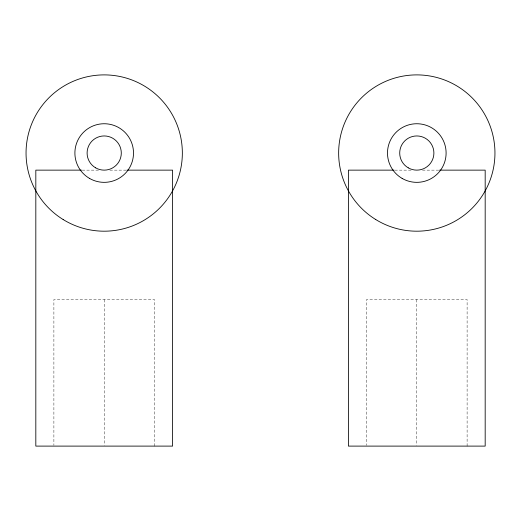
<?xml version="1.0" encoding="UTF-8"?>
<svg xmlns="http://www.w3.org/2000/svg" width="521" height="521" viewBox="0 0 521 521"><rect width="100%" height="100%" fill="white"/><g stroke="black" fill="none" stroke-linecap="round" stroke-linejoin="round"><path stroke-width="0.39" stroke-dasharray="2.6 1.95" d="M82.22 170.139L98.502 170.139M109.898 170.139L126.18 170.139M394.82 170.139L411.102 170.139M422.498 170.139L438.78 170.139M467.109 446.106L467.109 299.575L366.491 299.575L366.491 445.292M416.8 299.575L416.8 445.292M154.509 446.106L154.509 299.575L53.891 299.575L53.891 445.292M104.2 299.575L104.2 445.292"/><path stroke-width="0.78" d="M81.406 170.139L35.819 170.139L35.819 446.106L172.581 446.106L172.581 170.139L126.994 170.139M394.006 170.139L348.419 170.139L348.419 446.106L485.181 446.106L485.181 170.139L439.594 170.139M95.649 167.847A17.095 17.095 0 0 0 121.295 153.044A17.095 17.095 0 0 0 95.649 138.241A17.095 17.095 0 0 0 95.649 167.847M89.547 178.423A29.306 29.306 0 0 0 133.506 153.044A29.306 29.306 0 0 0 89.547 127.665A29.306 29.306 0 0 0 89.547 178.423M63.158 219.549A78.15 78.15 0 0 0 182.317 155.336A78.15 78.15 0 0 0 67.124 84.246A78.15 78.15 0 0 0 63.158 219.549M408.256 167.847A17.095 17.095 0 0 0 433.895 153.044A17.095 17.095 0 0 0 408.256 138.241A17.095 17.095 0 0 0 408.256 167.847M402.147 178.423A29.306 29.306 0 0 0 446.106 153.044A29.306 29.306 0 0 0 402.147 127.665A29.306 29.306 0 0 0 402.147 178.423M375.758 219.549A78.15 78.15 0 0 0 494.917 155.336A78.15 78.15 0 0 0 379.724 84.246A78.15 78.15 0 0 0 375.758 219.549"/></g></svg>
